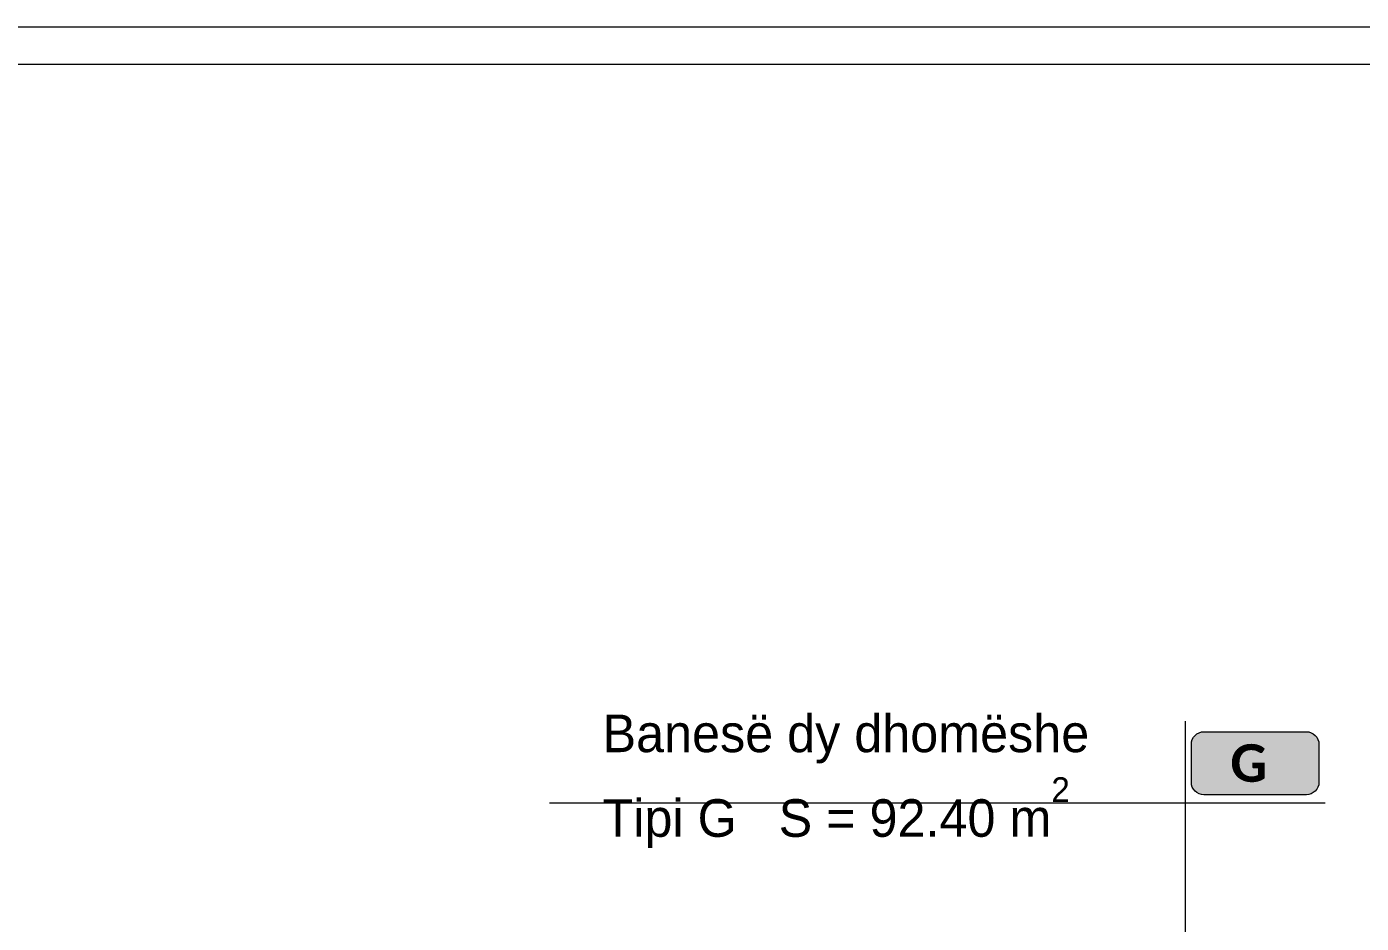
# Model space of a CAD drawing. Header units: millimetres. Extents: x 172821 to 253959, y -36092 to 17885.
# Drawn here: x 210819 to 221461, y 8793 to 15946 of the extents above; entities that cross this region are included whole.
import ezdxf

# ---------------------------------------------------------------- set-up
doc = ezdxf.new("R2010")
doc.units = ezdxf.units.MM
doc.header["$MEASUREMENT"] = 0
for name, color, linetype, lineweight, true_color in [('03. Tabela e mobilimit_Pen_No__161', 7, 'Continuous', 13, 0x6a6a6a), ('2D Drafting - General_Pen_No__61', 7, 'Continuous', 20, 0x6a6a6a), ('A - Fill zone_Pen_No__109', 7, 'Continuous', 13, 0xb4e4dc)]:
    doc.layers.add(name, color=color, linetype=linetype, lineweight=lineweight, true_color=true_color)
for name, color, linetype, lineweight in [('A - Fill zone_Pen_No__101', 252, 'Continuous', 13), ('A - Fill zone_Pen_No__2', 8, 'Continuous', 15), ('Annotation - Text_Pen_No__10', 134, 'Continuous', 18)]:
    doc.layers.add(name, color=color, linetype=linetype, lineweight=lineweight)
doc.styles.add('GENERATED_STYLE_1', font='GOTHIC.TTF')
doc.styles.add('GENERATED_STYLE_5', font='calibri.ttf')

msp = doc.modelspace()

# ---------------------------------------------------------------- hatches: boundary and pattern name
at = {"layer": 'A - Fill zone_Pen_No__109', "linetype": 'Continuous', "lineweight": 0, "true_color": 0xc6eae4}
msp.add_hatch(color=254, dxfattribs=at).paths.add_polyline_path([(221123, 9919, -0.414214), (221023, 9819), (220206, 9819, -0.414214), (220106, 9919), (220106, 10222, -0.414214), (220206, 10322), (221023, 10322, -0.414214), (221123, 10222)])

# ---------------------------------------------------------------- linework, layer by layer
at = {"layer": '03. Tabela e mobilimit_Pen_No__161', "color": 251, "linetype": 'Continuous', "lineweight": 13, "true_color": 0x6a6a6a}
for points in [[(248880, -34154), (177900, -34154), (177900, 15946), (248880, 15946)], [(248580, -33854), (178200, -33854), (178200, 15646), (248580, 15646)]]:
    msp.add_lwpolyline(points, close=True, dxfattribs=at)
at = {"layer": '2D Drafting - General_Pen_No__61', "color": 251, "linetype": 'Continuous', "lineweight": 20, "true_color": 0x6a6a6a, "flags": 128}
for points in [[(220056, 10406), (220056, 6934)], [(221173, 9753), (214989, 9753)]]:
    msp.add_lwpolyline(points, dxfattribs=at)
at = {"layer": 'A - Fill zone_Pen_No__2', "color": 8, "linetype": 'Continuous', "lineweight": 15, "flags": 128}
msp.add_lwpolyline([(221123, 9919, -0.414214), (221023, 9819), (220206, 9819, -0.414214), (220106, 9919), (220106, 10222, -0.414214), (220206, 10322), (221023, 10322, -0.414214), (221123, 10222)], format="xyb", close=True, dxfattribs=at)

# ---------------------------------------------------------------- texts
at = {"layer": 'A - Fill zone_Pen_No__101', "color": 252, "lineweight": 13, "insert": (215411, 9393), "char_height": 300, "attachment_point": 7, "style": 'GENERATED_STYLE_1'}
msp.add_mtext('{\\fCentury Gothic|b0|i0|c0|p34;Banesë dy dhomëshe^MTipi G   S = 92.40 m{\\H0.66x;\\S2^  ;}}', dxfattribs=at)
at = {"layer": 'Annotation - Text_Pen_No__10', "color": 134, "linetype": 'Continuous', "lineweight": 18, "insert": (220564, 10222), "char_height": 300, "attachment_point": 2, "style": 'GENERATED_STYLE_5'}
msp.add_mtext('\\A1;{\\pqc;\\fCalibri|b1|i0|c0|p34;G}', dxfattribs=at)

doc.saveas('drawing.dxf')
